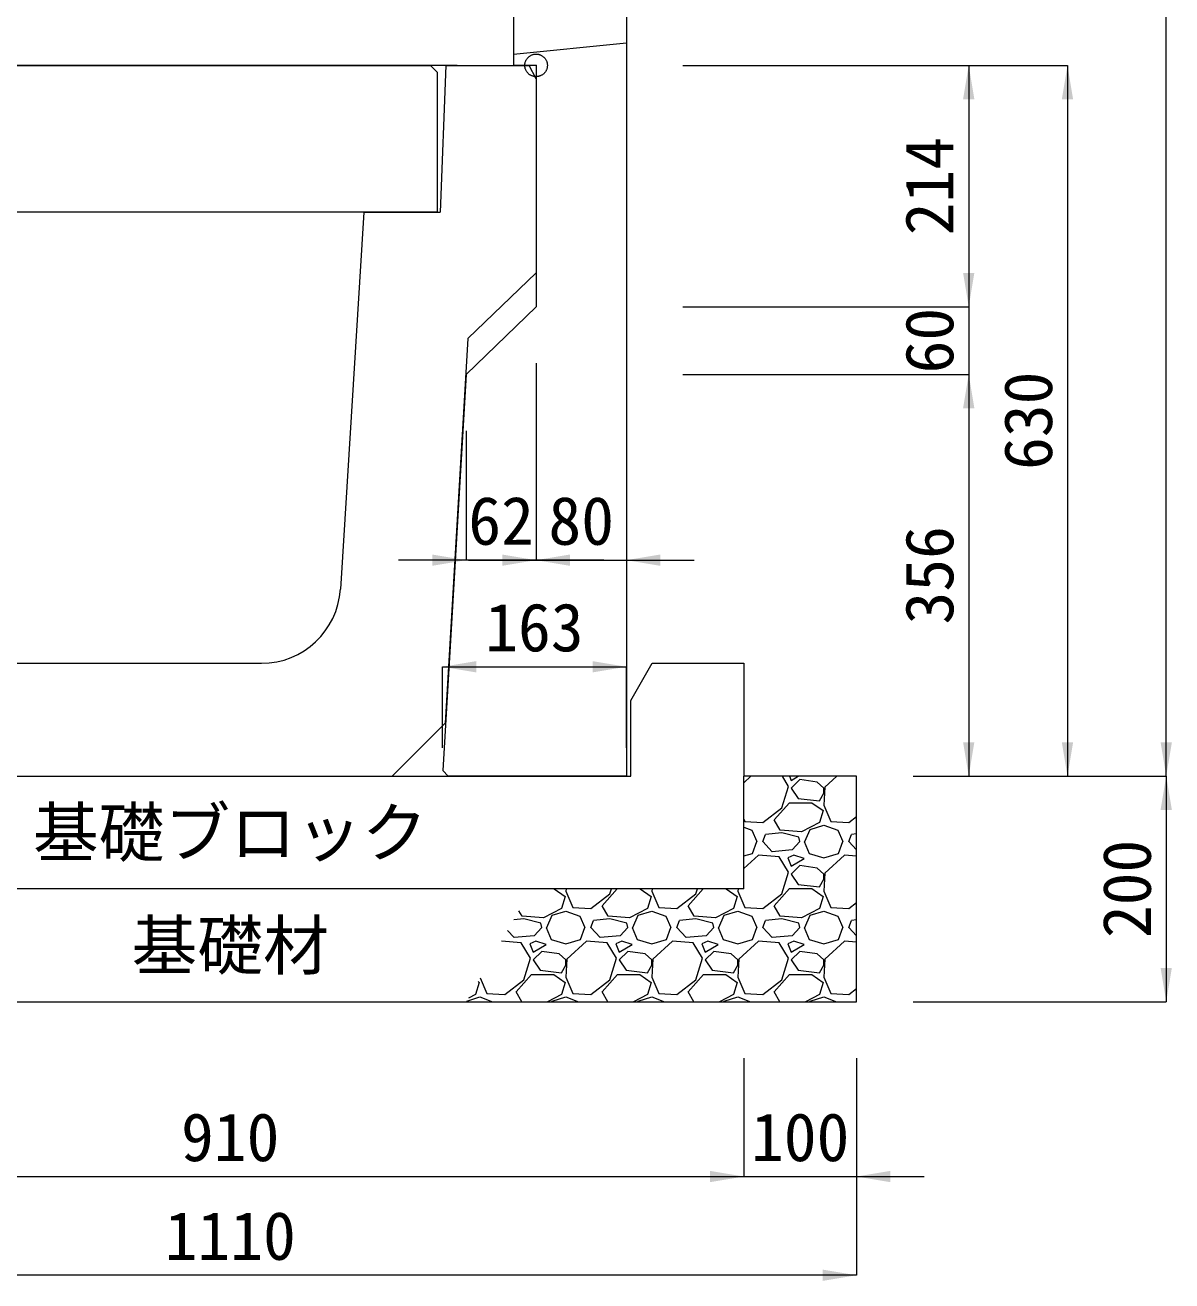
# Model space of a CAD drawing. Units: millimetres at full size, sheet at 1:40. Extents: x 206103 to 244503, y 883348 to 903496.
# Drawn here: x 241287 to 242304, y 887405 to 888518 of the extents above; entities that cross this region are included whole.
import ezdxf
from ezdxf.enums import TextEntityAlignment as Align

# ---------------------------------------------------------------- set-up
doc = ezdxf.new("R2010")
doc.units = ezdxf.units.MM
doc.header["$LTSCALE"] = 40
doc.header["$PDMODE"] = 32
doc.header["$PDSIZE"] = 20
doc.linetypes.add('DASHED', pattern=[7.5, 6, -1.5])
doc.linetypes.add('USER1', pattern=[28.575, 19.05, -3.175, 3.175, -3.175])
for name, color, linetype, lineweight in [('パネックスKUR', 2, 'Continuous', 20), ('基礎ブロック', 2, 'Continuous', 13), ('基礎材', 7, 'Continuous', 15), ('寸法線', 7, 'Continuous', 13), ('本体', 2, 'Continuous', 13), ('補助線', 8, 'USER1', 13), ('ﾊｯﾁﾝｸﾞ', 7, 'Continuous', 5)]:
    doc.layers.add(name, color=color, linetype=linetype, lineweight=lineweight)
doc.layers.add('文字', color=7, linetype='Continuous')
doc.styles.add('ＭＳ ゴシック', font='')
doc.styles.get('ＭＳ ゴシック').set_extended_font_data('MS Gothic')

# ---------------------------------------------------------------- blocks, each defined once
blk = doc.blocks.new('filled_arrow')
at = {"color": 0, "linetype": 'Continuous', "lineweight": -2}
blk.add_solid([(7.5, 1.25), (0, 0), (7.5, -1.25)], dxfattribs=at)

msp = doc.modelspace()

# ---------------------------------------------------------------- linework, layer by layer
at = {"layer": 'パネックスKUR'}
for p, q in [((241820.21, 889382.33), (241820.21, 887852.33)), ((241720.21, 889377.33), (241720.21, 888482.33)), ((241740.21, 888482.33), (241720.21, 888482.33)), ((241740.21, 888482.33), (241740.21, 888268.33)), ((241740.21, 888268.33), (241678.21, 888208.33)), ((241678.21, 888208.33), (241657.5, 887857.32)), ((241662.21, 887852.33), (241657.5, 887857.32)), ((241820.21, 887852.33), (241662.21, 887852.33))]:
    msp.add_line(p, q, dxfattribs=at)
at = {"layer": 'パネックスKUR', "linetype": 'DASHED', "lineweight": 9}
msp.add_line((241720.21, 888492.33), (241820.21, 888502.33), dxfattribs=at)
at = {"layer": '基礎ブロック', "lineweight": 20}
for p, q in [((241824.21, 887919.33), (241843.21, 887952.33)), ((241843.21, 887952.33), (241924.21, 887952.33)), ((241924.21, 887952.33), (241924.21, 887852.33)), ((241824.21, 887852.33), (241824.21, 887919.33)), ((241114.21, 887852.33), (241824.21, 887852.33)), ((241924.21, 887752.33), (241924.21, 887852.33)), ((241924.21, 887752.33), (241014.21, 887752.33))]:
    msp.add_line(p, q, dxfattribs=at)
at = {"layer": '基礎材', "lineweight": 13}
msp.add_line((242024.21, 887852.33), (241924.21, 887852.33), dxfattribs=at)
at = {"layer": '基礎材'}
for p, q in [((242024.21, 887652.33), (242024.21, 887852.33)), ((240914.21, 887652.33), (242024.21, 887652.33))]:
    msp.add_line(p, q, dxfattribs=at)
at = {"layer": '寸法線'}
for p, q in [((242298.55, 887852.33), (242298.55, 889382.33)), ((241670.21, 888482.33), (241115.21, 888482.33)), ((241870.21, 888482.33), (242211.05, 888482.33)), ((241870.21, 888482.33), (242123.55, 888482.33)), ((242123.55, 888482.33), (242123.55, 888268.33)), ((242211.05, 888482.33), (242211.05, 887852.33)), ((241820.21, 888417.33), (241820.21, 888043.74)), ((242123.55, 888328.33), (242123.55, 888148.33)), ((241870.21, 888268.33), (242123.55, 888268.33)), ((241870.21, 888268.33), (242123.55, 888268.33)), ((241740.21, 888218.33), (241740.21, 888043.74)), ((241740.21, 888218.33), (241740.21, 888043.74)), ((241870.21, 888208.33), (242123.55, 888208.33)), ((241870.21, 888208.33), (242123.55, 888208.33)), ((242123.55, 888208.33), (242123.55, 887852.33)), ((241678.21, 888158.33), (241678.21, 888043.74)), ((241800.21, 888043.74), (241618.21, 888043.74)), ((241680.21, 888043.74), (241880.21, 888043.74)), ((241657.21, 887949.25), (241820.21, 887949.25)), ((241657.21, 887877.33), (241657.21, 887949.25)), ((241820.21, 887877.33), (241820.21, 887949.25)), ((242074.21, 887852.33), (242298.55, 887852.33)), ((242074.21, 887852.33), (242211.05, 887852.33)), ((242074.21, 887852.33), (242123.55, 887852.33)), ((242074.21, 887852.33), (242298.55, 887852.33)), ((242298.55, 887852.33), (242298.55, 887652.33)), ((242074.21, 887652.33), (242298.55, 887652.33)), ((241924.21, 887602.33), (241924.21, 887497.39)), ((241924.21, 887602.33), (241924.21, 887497.39)), ((242024.21, 887602.33), (242024.21, 887497.39)), ((242024.21, 887602.33), (242024.21, 887409.89)), ((241014.21, 887497.39), (241924.21, 887497.39)), ((241864.21, 887497.39), (242084.21, 887497.39)), ((242024.21, 887409.89), (240914.21, 887409.89))]:
    msp.add_line(p, q, dxfattribs=at)
at = {"layer": '本体'}
for p, q in [((241660.21, 888482.33), (241655.21, 888352.33)), ((241660.21, 888482.33), (241734.21, 888482.33)), ((241740.21, 888470.33), (241734.21, 888482.33)), ((241740.21, 888470.33), (241740.21, 888298.33)), ((241587.71, 888352.33), (241566.81, 888017.96)), ((241587.71, 888352.33), (241655.21, 888352.33)), ((241740.21, 888298.33), (241679.71, 888240.33)), ((241679.71, 888240.33), (241659.57, 887899.19)), ((241278.47, 887952.33), (241496.94, 887952.33)), ((241612.71, 887852.33), (241659.57, 887899.19)), ((241162.71, 887852.33), (241612.71, 887852.33))]:
    msp.add_line(p, q, dxfattribs=at)
at = {"layer": '本体', "lineweight": 20}
msp.add_lwpolyline([(241122.71, 888352.33), (241122.71, 888476.33), (241128.71, 888482.33), (241646.71, 888482.33), (241652.71, 888476.33), (241652.71, 888352.33)], close=True, dxfattribs=at)
at = {"layer": '本体'}
msp.add_arc((241496.94, 888022.33), 70, 270, 356.42367, dxfattribs=at)
at = {"layer": '補助線'}
msp.add_point((241740.21, 888482.33), dxfattribs=at)
at = {"layer": 'ﾊｯﾁﾝｸﾞ'}
for p, q in [((241930.59, 887852.33), (241924.21, 887846.5)), ((241964, 887843.25), (241958.46, 887852.33)), ((241964.79, 887852.33), (241966.29, 887848.58)), ((241966.29, 887848.58), (241972.53, 887852.33)), ((241973.91, 887849.35), (241966.29, 887841.73)), ((241989.15, 887847.06), (241973.91, 887849.35)), ((241995.25, 887841.73), (241989.15, 887847.06)), ((242006.79, 887852.33), (241996.01, 887842.49)), ((241957.91, 887824.2), (241964, 887843.25)), ((241966.29, 887841.73), (241972.39, 887832.58)), ((241972.39, 887832.58), (241991.44, 887830.3)), ((241991.44, 887830.3), (241995.25, 887837.15)), ((241996.01, 887842.49), (241995.25, 887826.49)), ((241995.25, 887837.15), (241995.25, 887841.73)), ((241941.14, 887811.25), (241957.91, 887824.2)), ((241951.05, 887813.53), (241964.77, 887828.77)), ((241964.77, 887828.77), (241984.58, 887828.77)), ((241984.58, 887828.77), (241994.48, 887821.91)), ((241994.48, 887821.91), (241991.44, 887811.25)), ((241995.25, 887826.49), (242001.34, 887812.01)), ((241924.21, 887814.23), (241925.14, 887812.01)), ((241925.14, 887812.01), (241941.14, 887811.25)), ((241956.38, 887804.39), (241951.05, 887813.53)), ((241991.44, 887811.25), (241975.43, 887802.86)), ((242001.34, 887812.01), (242017.34, 887811.25)), ((242017.34, 887811.25), (242024.21, 887816.55)), ((241924.21, 887807.03), (241931.24, 887804.39)), ((241931.24, 887804.39), (241935.81, 887794.48)), ((241941.14, 887794.48), (241943.43, 887800.58)), ((241957.91, 887802.1), (241943.43, 887800.58)), ((241975.43, 887802.86), (241956.38, 887804.39)), ((241973.15, 887798.29), (241957.91, 887802.1)), ((241978.48, 887794.48), (241983.05, 887805.15)), ((241983.05, 887805.15), (241995.25, 887808.96)), ((241995.25, 887808.96), (242007.44, 887804.39)), ((242007.44, 887804.39), (242012.01, 887794.48)), ((242017.34, 887794.48), (242019.63, 887800.58)), ((242024.21, 887801.06), (242019.63, 887800.58)), ((241932, 887783.81), (241935.81, 887794.48)), ((241949.53, 887785.34), (241941.14, 887794.48)), ((241973.91, 887794.48), (241967.05, 887786.86)), ((241973.91, 887794.48), (241973.15, 887798.29)), ((241977.72, 887794.48), (241982.29, 887783.81)), ((242008.2, 887783.81), (242012.01, 887794.48)), ((242024.21, 887787), (242017.34, 887794.48)), ((241924.21, 887781.52), (241932, 887783.81)), ((241937.33, 887782.29), (241924.21, 887770.3)), ((241955.62, 887780.77), (241937.33, 887782.29)), ((241967.05, 887786.86), (241949.53, 887785.34)), ((241964, 887767.05), (241955.62, 887780.77)), ((241968.58, 887782.29), (241963.24, 887780)), ((241963.24, 887780), (241966.29, 887772.38)), ((241966.29, 887772.38), (241977.72, 887779.24)), ((241977.72, 887779.24), (241968.58, 887782.29)), ((241982.29, 887783.81), (241995.25, 887780)), ((241995.25, 887780), (242008.2, 887783.81)), ((242013.53, 887782.29), (241996.01, 887766.29)), ((242024.21, 887781.4), (242013.53, 887782.29)), ((241957.91, 887748), (241964, 887767.05)), ((241973.91, 887773.15), (241966.29, 887765.53)), ((241966.29, 887765.53), (241972.39, 887756.38)), ((241989.15, 887770.86), (241973.91, 887773.15)), ((241995.25, 887765.53), (241989.15, 887770.86)), ((241996.01, 887766.29), (241995.25, 887750.29)), ((241995.25, 887760.95), (241995.25, 887765.53)), ((241972.39, 887756.38), (241991.44, 887754.1)), ((241991.44, 887754.1), (241995.25, 887760.95)), ((241756.33, 887752.33), (241765.88, 887745.71)), ((241765.88, 887745.71), (241762.84, 887735.05)), ((241766.74, 887752.33), (241766.65, 887750.29)), ((241766.65, 887750.29), (241772.74, 887735.81)), ((241788.74, 887735.05), (241805.51, 887748)), ((241798.65, 887737.33), (241812.15, 887752.33)), ((241805.51, 887748), (241806.89, 887752.33)), ((241832.53, 887752.33), (241842.08, 887745.71)), ((241842.08, 887745.71), (241839.04, 887735.05)), ((241842.94, 887752.33), (241842.85, 887750.29)), ((241842.85, 887750.29), (241848.94, 887735.81)), ((241864.94, 887735.05), (241881.71, 887748)), ((241874.85, 887737.33), (241888.35, 887752.33)), ((241881.71, 887748), (241883.09, 887752.33)), ((241908.73, 887752.33), (241918.28, 887745.71)), ((241918.28, 887745.71), (241915.24, 887735.05)), ((241919.14, 887752.33), (241919.05, 887750.29)), ((241919.05, 887750.29), (241925.14, 887735.81)), ((241941.14, 887735.05), (241957.91, 887748)), ((241951.05, 887737.33), (241964.77, 887752.57)), ((241964.77, 887752.57), (241984.58, 887752.57)), ((241984.58, 887752.57), (241994.48, 887745.71)), ((241994.48, 887745.71), (241991.44, 887735.05)), ((241995.25, 887750.29), (242001.34, 887735.81)), ((241727.78, 887728.19), (241725, 887732.95)), ((241762.84, 887735.05), (241746.83, 887726.66)), ((241754.45, 887728.95), (241766.65, 887732.76)), ((241766.65, 887732.76), (241778.84, 887728.19)), ((241772.74, 887735.81), (241788.74, 887735.05)), ((241803.98, 887728.19), (241798.65, 887737.33)), ((241839.04, 887735.05), (241823.03, 887726.66)), ((241830.65, 887728.95), (241842.85, 887732.76)), ((241842.85, 887732.76), (241855.04, 887728.19)), ((241848.94, 887735.81), (241864.94, 887735.05)), ((241880.18, 887728.19), (241874.85, 887737.33)), ((241915.24, 887735.05), (241899.23, 887726.66)), ((241906.85, 887728.95), (241919.05, 887732.76)), ((241919.05, 887732.76), (241931.24, 887728.19)), ((241925.14, 887735.81), (241941.14, 887735.05)), ((241956.38, 887728.19), (241951.05, 887737.33)), ((241991.44, 887735.05), (241975.43, 887726.66)), ((241983.05, 887728.95), (241995.25, 887732.76)), ((241995.25, 887732.76), (242007.44, 887728.19)), ((242001.34, 887735.81), (242017.34, 887735.05)), ((242017.34, 887735.05), (242024.21, 887740.35)), ((241729.31, 887725.9), (241720.39, 887724.96)), ((241746.83, 887726.66), (241727.78, 887728.19)), ((241744.55, 887722.09), (241729.31, 887725.9)), ((241745.31, 887718.28), (241744.55, 887722.09)), ((241749.88, 887718.28), (241754.45, 887728.95)), ((241778.84, 887728.19), (241783.41, 887718.28)), ((241788.74, 887718.28), (241791.03, 887724.38)), ((241805.51, 887725.9), (241791.03, 887724.38)), ((241823.03, 887726.66), (241803.98, 887728.19)), ((241820.75, 887722.09), (241805.51, 887725.9)), ((241821.51, 887718.28), (241820.75, 887722.09)), ((241826.08, 887718.28), (241830.65, 887728.95)), ((241855.04, 887728.19), (241859.61, 887718.28)), ((241864.94, 887718.28), (241867.23, 887724.38)), ((241881.71, 887725.9), (241867.23, 887724.38)), ((241899.23, 887726.66), (241880.18, 887728.19)), ((241896.95, 887722.09), (241881.71, 887725.9)), ((241897.71, 887718.28), (241896.95, 887722.09)), ((241902.28, 887718.28), (241906.85, 887728.95)), ((241931.24, 887728.19), (241935.81, 887718.28)), ((241941.14, 887718.28), (241943.43, 887724.38)), ((241957.91, 887725.9), (241943.43, 887724.38)), ((241975.43, 887726.66), (241956.38, 887728.19)), ((241973.15, 887722.09), (241957.91, 887725.9)), ((241973.91, 887718.28), (241973.15, 887722.09)), ((241978.48, 887718.28), (241983.05, 887728.95)), ((242007.44, 887728.19), (242012.01, 887718.28)), ((242017.34, 887718.28), (242019.63, 887724.38)), ((242024.21, 887724.86), (242019.63, 887724.38)), ((241720.93, 887709.14), (241714.99, 887715.61)), ((241738.45, 887710.66), (241720.93, 887709.14)), ((241745.31, 887718.28), (241738.45, 887710.66)), ((241749.12, 887718.28), (241753.69, 887707.61)), ((241779.6, 887707.61), (241783.41, 887718.28)), ((241797.13, 887709.14), (241788.74, 887718.28)), ((241814.65, 887710.66), (241797.13, 887709.14)), ((241821.51, 887718.28), (241814.65, 887710.66)), ((241825.32, 887718.28), (241829.89, 887707.61)), ((241855.8, 887707.61), (241859.61, 887718.28)), ((241873.33, 887709.14), (241864.94, 887718.28)), ((241890.85, 887710.66), (241873.33, 887709.14)), ((241897.71, 887718.28), (241890.85, 887710.66)), ((241901.52, 887718.28), (241906.09, 887707.61)), ((241932, 887707.61), (241935.81, 887718.28)), ((241949.53, 887709.14), (241941.14, 887718.28)), ((241967.05, 887710.66), (241949.53, 887709.14)), ((241973.91, 887718.28), (241967.05, 887710.66)), ((241977.72, 887718.28), (241982.29, 887707.61)), ((242008.2, 887707.61), (242012.01, 887718.28)), ((242024.21, 887710.8), (242017.34, 887718.28)), ((241727.02, 887704.57), (241709.46, 887706.03)), ((241735.4, 887690.85), (241727.02, 887704.57)), ((241739.98, 887706.09), (241734.64, 887703.8)), ((241734.64, 887703.8), (241737.69, 887696.18)), ((241737.69, 887696.18), (241749.12, 887703.04)), ((241749.12, 887703.04), (241739.98, 887706.09)), ((241753.69, 887707.61), (241766.65, 887703.8)), ((241766.65, 887703.8), (241779.6, 887707.61)), ((241784.93, 887706.09), (241767.41, 887690.09)), ((241803.22, 887704.57), (241784.93, 887706.09)), ((241811.6, 887690.85), (241803.22, 887704.57)), ((241816.18, 887706.09), (241810.84, 887703.8)), ((241810.84, 887703.8), (241813.89, 887696.18)), ((241813.89, 887696.18), (241825.32, 887703.04)), ((241825.32, 887703.04), (241816.18, 887706.09)), ((241829.89, 887707.61), (241842.85, 887703.8)), ((241842.85, 887703.8), (241855.8, 887707.61)), ((241861.13, 887706.09), (241843.61, 887690.09)), ((241879.42, 887704.57), (241861.13, 887706.09)), ((241887.8, 887690.85), (241879.42, 887704.57)), ((241892.38, 887706.09), (241887.04, 887703.8)), ((241887.04, 887703.8), (241890.09, 887696.18)), ((241890.09, 887696.18), (241901.52, 887703.04)), ((241901.52, 887703.04), (241892.38, 887706.09)), ((241906.09, 887707.61), (241919.05, 887703.8)), ((241919.05, 887703.8), (241932, 887707.61)), ((241937.33, 887706.09), (241919.81, 887690.09)), ((241955.62, 887704.57), (241937.33, 887706.09)), ((241964, 887690.85), (241955.62, 887704.57)), ((241968.58, 887706.09), (241963.24, 887703.8)), ((241963.24, 887703.8), (241966.29, 887696.18)), ((241966.29, 887696.18), (241977.72, 887703.04)), ((241977.72, 887703.04), (241968.58, 887706.09)), ((241982.29, 887707.61), (241995.25, 887703.8)), ((241995.25, 887703.8), (242008.2, 887707.61)), ((242013.53, 887706.09), (241996.01, 887690.09)), ((242024.21, 887705.2), (242013.53, 887706.09)), ((241729.31, 887671.8), (241735.4, 887690.85)), ((241745.31, 887696.95), (241737.69, 887689.33)), ((241737.69, 887689.33), (241743.79, 887680.18)), ((241760.55, 887694.66), (241745.31, 887696.95)), ((241766.65, 887689.33), (241760.55, 887694.66)), ((241767.41, 887690.09), (241766.65, 887674.09)), ((241766.65, 887684.75), (241766.65, 887689.33)), ((241805.51, 887671.8), (241811.6, 887690.85)), ((241821.51, 887696.95), (241813.89, 887689.33)), ((241813.89, 887689.33), (241819.99, 887680.18)), ((241836.75, 887694.66), (241821.51, 887696.95)), ((241842.85, 887689.33), (241836.75, 887694.66)), ((241843.61, 887690.09), (241842.85, 887674.09)), ((241842.85, 887684.75), (241842.85, 887689.33)), ((241881.71, 887671.8), (241887.8, 887690.85)), ((241897.71, 887696.95), (241890.09, 887689.33)), ((241890.09, 887689.33), (241896.19, 887680.18)), ((241912.95, 887694.66), (241897.71, 887696.95)), ((241919.05, 887689.33), (241912.95, 887694.66)), ((241919.81, 887690.09), (241919.05, 887674.09)), ((241919.05, 887684.75), (241919.05, 887689.33)), ((241957.91, 887671.8), (241964, 887690.85)), ((241973.91, 887696.95), (241966.29, 887689.33)), ((241966.29, 887689.33), (241972.39, 887680.18)), ((241989.15, 887694.66), (241973.91, 887696.95)), ((241995.25, 887689.33), (241989.15, 887694.66)), ((241996.01, 887690.09), (241995.25, 887674.09)), ((241995.25, 887684.75), (241995.25, 887689.33)), ((241722.45, 887661.13), (241736.17, 887676.37)), ((241736.17, 887676.37), (241755.98, 887676.37)), ((241743.79, 887680.18), (241762.84, 887677.9)), ((241755.98, 887676.37), (241765.88, 887669.51)), ((241762.84, 887677.9), (241766.65, 887684.75)), ((241798.65, 887661.13), (241812.37, 887676.37)), ((241812.37, 887676.37), (241832.18, 887676.37)), ((241819.99, 887680.18), (241839.04, 887677.9)), ((241832.18, 887676.37), (241842.08, 887669.51)), ((241839.04, 887677.9), (241842.85, 887684.75)), ((241874.85, 887661.13), (241888.57, 887676.37)), ((241888.57, 887676.37), (241908.38, 887676.37)), ((241896.19, 887680.18), (241915.24, 887677.9)), ((241908.38, 887676.37), (241918.28, 887669.51)), ((241915.24, 887677.9), (241919.05, 887684.75)), ((241951.05, 887661.13), (241964.77, 887676.37)), ((241964.77, 887676.37), (241984.58, 887676.37)), ((241972.39, 887680.18), (241991.44, 887677.9)), ((241984.58, 887676.37), (241994.48, 887669.51)), ((241991.44, 887677.9), (241995.25, 887684.75)), ((241689.68, 887669.51), (241686.64, 887658.85)), ((241688.75, 887670.16), (241689.68, 887669.51)), ((241690.69, 887673.51), (241696.54, 887659.61)), ((241712.54, 887658.85), (241729.31, 887671.8)), ((241765.88, 887669.51), (241762.84, 887658.85)), ((241766.65, 887674.09), (241772.74, 887659.61)), ((241788.74, 887658.85), (241805.51, 887671.8)), ((241842.08, 887669.51), (241839.04, 887658.85)), ((241842.85, 887674.09), (241848.94, 887659.61)), ((241864.94, 887658.85), (241881.71, 887671.8)), ((241918.28, 887669.51), (241915.24, 887658.85)), ((241919.05, 887674.09), (241925.14, 887659.61)), ((241941.14, 887658.85), (241957.91, 887671.8)), ((241994.48, 887669.51), (241991.44, 887658.85)), ((241995.25, 887674.09), (242001.34, 887659.61)), ((241678.8, 887652.92), (241690.45, 887656.56)), ((241686.64, 887658.85), (241680.3, 887655.53)), ((241690.45, 887656.56), (241701.73, 887652.33)), ((241696.54, 887659.61), (241712.54, 887658.85)), ((241727.59, 887652.33), (241722.45, 887661.13)), ((241762.84, 887658.85), (241750.4, 887652.33)), ((241754.45, 887652.75), (241766.65, 887656.56)), ((241766.65, 887656.56), (241777.93, 887652.33)), ((241772.74, 887659.61), (241788.74, 887658.85)), ((241803.79, 887652.33), (241798.65, 887661.13)), ((241839.04, 887658.85), (241826.6, 887652.33)), ((241830.65, 887652.75), (241842.85, 887656.56)), ((241842.85, 887656.56), (241854.13, 887652.33)), ((241848.94, 887659.61), (241864.94, 887658.85)), ((241879.99, 887652.33), (241874.85, 887661.13)), ((241915.24, 887658.85), (241902.8, 887652.33)), ((241906.85, 887652.75), (241919.05, 887656.56)), ((241919.05, 887656.56), (241930.33, 887652.33)), ((241925.14, 887659.61), (241941.14, 887658.85)), ((241956.19, 887652.33), (241951.05, 887661.13)), ((241991.44, 887658.85), (241979, 887652.33)), ((241983.05, 887652.75), (241995.25, 887656.56)), ((241995.25, 887656.56), (242006.53, 887652.33)), ((242001.34, 887659.61), (242017.34, 887658.85)), ((242017.34, 887658.85), (242024.21, 887664.15)), ((241754.28, 887652.33), (241754.45, 887652.75)), ((241830.48, 887652.33), (241830.65, 887652.75)), ((241906.68, 887652.33), (241906.85, 887652.75)), ((241982.88, 887652.33), (241983.05, 887652.75))]:
    msp.add_line(p, q, dxfattribs=at)

# ---------------------------------------------------------------- block references
at = {"layer": '寸法線', "xscale": 4, "yscale": 4}
for p, rotation in [((242123.55, 888482.33), 270), ((242211.05, 888482.33), 270), ((242123.55, 888268.33), 90), ((242123.55, 888268.33), 90), ((242123.55, 888208.33), 270), ((242123.55, 888208.33), 270), ((241678.21, 888043.74), 180), ((241740.21, 888043.74), 180), ((241820.21, 887949.25), 180), ((242123.55, 887852.33), 90), ((242211.05, 887852.33), 90), ((242298.55, 887852.33), 90), ((242298.55, 887852.33), 270), ((242298.55, 887652.33), 90), ((241924.21, 887497.39), 180), ((241924.21, 887497.39), 180), ((242024.21, 887409.89), 180)]:
    msp.add_blockref('filled_arrow', p, dxfattribs=dict(at, rotation=rotation))
for p in [(241740.21, 888043.74), (241820.21, 888043.74), (241657.21, 887949.25), (242024.21, 887497.39)]:
    msp.add_blockref('filled_arrow', p, dxfattribs=at)

# ---------------------------------------------------------------- texts
at = {"layer": '寸法線', "style": 'ＭＳ ゴシック'}
for s, p in [('214', (242088.55, 888375.33)), ('60', (242088.55, 888238.33)), ('630', (242176.05, 888167.33)), ('356', (242088.55, 888030.33)), ('200', (242263.55, 887752.33))]:
    msp.add_text(s, height=42.72, rotation=90, dxfattribs=at).set_placement(p, align=Align.MIDDLE_CENTER)
for s, p in [('62', (241709.21, 888078.74)), ('80', (241780.21, 888078.74)), ('163', (241738.71, 887984.25)), ('910', (241469.21, 887532.39)), ('100', (241974.21, 887532.39)), ('1110', (241469.21, 887444.89))]:
    msp.add_text(s, height=42.72, dxfattribs=at).set_placement(p, align=Align.MIDDLE_CENTER)
at = {"layer": '文字', "style": 'ＭＳ ゴシック'}
for s, p in [('基礎ブロック', (241469.21, 887802.33)), ('基礎材', (241469.21, 887702.33))]:
    msp.add_text(s, height=42.72, dxfattribs=at).set_placement(p, align=Align.MIDDLE_CENTER)

doc.saveas('drawing.dxf')
